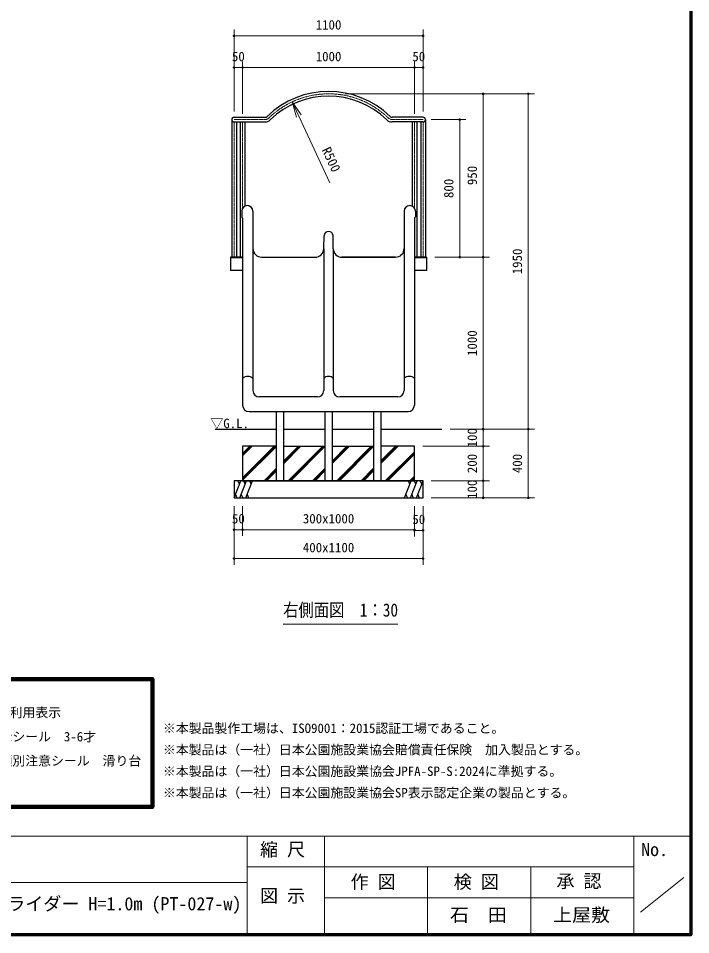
# Model space of a CAD drawing. Units: millimetres at full size, sheet at 1:30, with parts at other scales. Extents: x 450 to 12150, y 450 to 8460.
# Drawn here: x 8237 to 12150, y 450 to 5779 of the extents above; entities that cross this region are included whole.
import ezdxf
from ezdxf.enums import TextEntityAlignment as Align

# ---------------------------------------------------------------- set-up
doc = ezdxf.new("R2010")
doc.units = ezdxf.units.MM
doc.header["$LTSCALE"] = 30
doc.linetypes.add('USER1', pattern=[0.3, 0.2, -0.025, 0.05, -0.025])
for name, color, linetype in [('D-BGD-TXT', 7, 'Continuous'), ('D-DOC\u3000文章(説明、指示、参照事項等)', 7, 'Continuous'), ('D-TTL-TXT\u3000文字列', 7, 'Continuous')]:
    doc.layers.add(name, color=color, linetype=linetype)
for name, color, linetype, lineweight in [('D-BMK\u3000構造物基準線(中心線等)', 2, 'USER1', 13), ('D-STR-DIM\u3000寸法線、寸法値', 7, 'Continuous', 13), ('D-STR-TXT\u3000文字列', 7, 'Continuous', 13), ('D-STR\u3000構造物外形線', 1, 'Continuous', 25), ('D-TTL', 7, 'Continuous', 70), ('D-TTL-FRAM', 7, 'Continuous', 13), ('D-TTL-TXT', 7, 'Continuous', 13), ('D-TTL\u3000外枠', 2, 'Continuous', 140)]:
    doc.layers.add(name, color=color, linetype=linetype, lineweight=lineweight)
doc.styles.add('ＭＳ ゴシック', font='')
doc.styles.get('ＭＳ ゴシック').set_extended_font_data('MS Gothic')

# ---------------------------------------------------------------- blocks, each defined once
blk = doc.blocks.new('filled_dot')
at = {"color": 0, "linetype": 'Continuous', "lineweight": -2, "const_width": 1.25}
blk.add_lwpolyline([(-0.625, 0, 1), (0.625, 0, 1)], format="xyb", close=True, dxfattribs=at)
blk = doc.blocks.new('open_arrow')
at = {"color": 0, "linetype": 'Continuous', "lineweight": -2}
blk.add_lwpolyline([(7.5, 1.25), (0, 0), (7.5, -1.25)], dxfattribs=at)

msp = doc.modelspace()

# ---------------------------------------------------------------- linework, layer by layer
at = {"layer": 'D-BMK\u3000構造物基準線(中心線等)'}
for p, q in [((9492.63, 5190.17), (9673.17, 5190.17)), ((9492.63, 5176.57), (9492.63, 4390.17)), ((9542.63, 5176.57), (9542.63, 4674.99)), ((10592.63, 5190.17), (10412.09, 5190.17)), ((10542.63, 5176.57), (10542.63, 4674.99)), ((10592.63, 5176.57), (10592.63, 4390.17))]:
    msp.add_line(p, q, dxfattribs=at)
for centre, radius, start, end in [((10042.63, 4840.17), 500, 45.8058, 134.1942), ((9673.17, 5220.17), 30, 270, 314.1942), ((10412.09, 5220.17), 30, 225.8058, 270)]:
    msp.add_arc(centre, radius, start, end, dxfattribs=at)
at = {"layer": 'D-STR-DIM\u3000寸法線、寸法値'}
for p, q in [((9492.63, 5238.17), (9492.63, 5713.38)), ((10592.63, 5238.17), (10592.63, 5713.38)), ((9492.63, 5677.38), (10592.63, 5677.38)), ((9492.63, 5238.17), (9492.63, 5528.99)), ((9492.63, 5492.99), (9542.63, 5492.99)), ((9542.63, 5224.57), (9542.63, 5528.99)), ((9542.63, 5224.57), (9542.63, 5528.99)), ((9542.63, 5492.99), (10542.63, 5492.99)), ((10542.63, 5224.57), (10542.63, 5528.99)), ((10542.63, 5224.57), (10542.63, 5528.99)), ((10542.63, 5492.99), (10592.63, 5492.99)), ((10592.63, 5238.17), (10592.63, 5528.99)), ((10141.76, 5340.17), (11241.04, 5340.17)), ((10141.76, 5340.17), (10978.55, 5340.17)), ((10942.55, 5340.17), (10942.55, 4390.17)), ((11205.04, 5340.17), (11205.04, 3390.17)), ((10051.01, 4822.25), (9830.91, 5293.13)), ((10640.63, 5190.17), (10841.84, 5190.17)), ((10805.84, 5190.17), (10805.84, 4390.17)), ((10660.63, 4390.17), (10978.55, 4390.17)), ((10660.63, 4390.17), (10978.55, 4390.17)), ((10660.63, 4390.17), (10841.84, 4390.17)), ((10942.55, 4390.17), (10942.55, 3390.17)), ((10749.79, 3390.17), (10978.55, 3390.17)), ((10749.79, 3390.17), (11241.04, 3390.17)), ((10800.91, 3390.17), (11241.04, 3390.17)), ((10800.91, 3390.17), (10978.55, 3390.17)), ((10942.55, 3390.17), (10942.55, 3290.17)), ((11205.04, 3390.17), (11205.04, 2990.17)), ((10590.63, 3290.17), (10978.55, 3290.17)), ((10590.63, 3290.17), (10978.4, 3290.17)), ((10942.4, 3290.17), (10942.4, 3090.17)), ((10640.63, 3090.17), (10978.4, 3090.17)), ((10640.63, 3090.17), (10978.4, 3090.17)), ((10942.4, 2990.17), (10942.4, 3090.17)), ((10640.63, 2990.17), (11241.04, 2990.17)), ((10640.63, 2990.17), (10978.4, 2990.17)), ((9492.63, 2942.17), (9492.63, 2769.24)), ((9492.63, 2942.17), (9492.63, 2601.35)), ((9542.63, 2942.17), (9542.63, 2769.24)), ((9542.63, 2942.17), (9542.63, 2769.24)), ((10542.63, 2942.17), (10542.63, 2769.24)), ((10542.63, 2942.17), (10542.63, 2765.49)), ((10592.63, 2942.17), (10592.63, 2765.49)), ((10592.63, 2942.17), (10592.63, 2601.35)), ((9492.63, 2805.24), (9542.63, 2805.24)), ((9542.63, 2805.24), (10542.63, 2805.24)), ((10542.63, 2801.49), (10592.63, 2801.49)), ((9492.63, 2637.35), (10592.63, 2637.35))]:
    msp.add_line(p, q, dxfattribs=at)
at = {"layer": 'D-STR-TXT\u3000文字列'}
msp.add_line((9778.1, 2255.53), (10446.63, 2255.53), dxfattribs=at)
at = {"layer": 'D-STR\u3000構造物外形線'}
for p, q in [((9479.03, 5190.17), (9479.03, 4390.17)), ((9492.63, 5203.77), (9673.17, 5203.77)), ((9492.63, 5176.57), (9673.17, 5176.57)), ((9506.23, 5176.57), (9506.23, 4390.17)), ((9529.03, 5176.57), (9529.03, 4390.17)), ((9556.23, 5176.57), (9556.23, 4687.05)), ((10592.63, 5203.77), (10412.09, 5203.77)), ((10592.63, 5176.57), (10412.09, 5176.57)), ((10529.03, 5176.57), (10529.03, 4687.05)), ((10556.23, 5176.57), (10556.23, 4390.17)), ((10579.03, 5176.57), (10579.03, 4390.17)), ((10606.23, 5190.17), (10606.23, 4390.17)), ((9537.63, 4657.67), (9537.63, 4625.17)), ((9602.63, 4657.67), (9602.63, 3614.59)), ((10482.63, 4657.67), (10482.63, 3614.59)), ((10547.63, 4657.67), (10547.63, 4625.17)), ((9542.63, 4616.51), (9542.63, 3529.6)), ((10542.63, 4616.51), (10542.63, 3529.6)), ((10542.63, 4616.51), (10542.63, 3780.36)), ((10015.01, 4437.67), (10016.38, 4515.2)), ((10070.26, 4437.67), (10068.88, 4515.2)), ((10015.01, 4437.67), (10015.01, 3614.59)), ((10070.26, 4437.67), (10070.26, 3614.59)), ((9542.63, 4390.17), (9472.63, 4390.17)), ((9472.63, 4390.17), (9472.63, 4311.97)), ((9542.63, 4386.97), (9472.63, 4386.97)), ((9652.63, 4390.17), (9965.07, 4390.17)), ((9652.63, 4390.17), (9965.07, 4390.17)), ((10432.63, 4390.17), (10120.19, 4390.17)), ((10120.19, 4390.17), (10432.63, 4390.17)), ((10432.63, 4390.17), (10371.28, 4390.17)), ((10432.63, 4390.17), (10390.83, 4390.17)), ((10612.63, 4390.17), (10542.63, 4390.17)), ((10612.63, 4386.97), (10542.63, 4386.97)), ((10612.63, 4390.17), (10612.63, 4311.97)), ((9542.63, 4311.97), (9472.63, 4311.97)), ((10612.63, 4311.97), (10542.63, 4311.97)), ((9977.51, 3577.09), (9640.13, 3577.09)), ((10445.13, 3577.09), (10107.76, 3577.09)), ((9580.13, 3492.1), (10505.13, 3492.1)), ((9737.47, 3492.1), (9737.47, 3090.17)), ((9780.17, 3492.1), (9780.17, 3090.17)), ((10021.28, 3492.1), (10021.28, 3090.17)), ((10063.98, 3492.1), (10063.98, 3090.17)), ((10305.09, 3492.1), (10305.09, 3090.17)), ((10347.79, 3492.1), (10347.79, 3090.17)), ((9383.48, 3390.17), (9737.47, 3390.17)), ((9780.17, 3390.17), (10017.63, 3390.17)), ((10067.63, 3390.17), (10305.09, 3390.17)), ((10347.79, 3390.17), (10701.79, 3390.17)), ((9542.63, 3248.71), (9584.09, 3290.17)), ((9542.63, 3107.29), (9725.51, 3290.17)), ((9542.63, 3241.46), (9591.34, 3290.17)), ((9542.63, 3100.04), (9732.76, 3290.17)), ((9542.63, 3234.21), (9598.59, 3290.17)), ((9542.63, 3092.79), (9737.47, 3287.63)), ((9780.17, 3203.4), (9866.94, 3290.17)), ((9780.17, 3196.15), (9874.19, 3290.17)), ((9780.17, 3188.9), (9881.44, 3290.17)), ((9780.17, 3290.17), (10021.28, 3290.17)), ((9808.36, 3090.17), (10008.36, 3290.17)), ((9815.61, 3090.17), (10015.61, 3290.17)), ((9822.86, 3090.17), (10021.28, 3288.6)), ((10063.98, 3204.37), (10149.78, 3290.17)), ((10063.98, 3197.12), (10157.03, 3290.17)), ((10063.98, 3189.87), (10164.28, 3290.17)), ((10063.98, 3290.17), (10305.09, 3290.17)), ((10091.2, 3090.17), (10291.2, 3290.17)), ((10098.45, 3090.17), (10298.45, 3290.17)), ((10105.7, 3090.17), (10305.09, 3289.57)), ((10347.79, 3205.34), (10432.62, 3290.17)), ((10347.79, 3198.09), (10439.87, 3290.17)), ((10347.79, 3190.84), (10447.12, 3290.17)), ((10376.44, 3092.57), (10542.63, 3258.76)), ((10381.29, 3090.17), (10542.63, 3251.51)), ((10388.54, 3090.17), (10542.63, 3244.26)), ((9666.94, 3090.17), (9737.47, 3160.7)), ((9674.19, 3090.17), (9737.47, 3153.45)), ((9681.44, 3090.17), (9737.47, 3146.2)), ((9949.78, 3090.17), (10021.28, 3161.67)), ((9957.03, 3090.17), (10021.28, 3154.42)), ((9964.28, 3090.17), (10021.28, 3147.17)), ((10232.62, 3090.17), (10305.09, 3162.64)), ((10239.87, 3090.17), (10305.09, 3155.39)), ((10247.12, 3090.17), (10305.09, 3148.14)), ((10515.46, 3090.17), (10542.63, 3117.34)), ((10522.71, 3090.17), (10542.63, 3110.09)), ((10529.96, 3090.17), (10542.63, 3102.84)), ((9492.63, 2990.17), (9531.53, 3090.17)), ((9523.52, 3069.57), (9515.5, 3090.17)), ((9526.94, 2990.17), (9565.84, 3090.17)), ((9557.82, 3069.57), (9549.81, 3090.17)), ((9561.25, 2990.17), (9600.15, 3090.17)), ((9592.13, 3069.57), (9584.12, 3090.17)), ((10485.12, 2990.17), (10524.02, 3090.17)), ((10516, 3069.57), (10507.99, 3090.17)), ((10519.43, 2990.17), (10558.33, 3090.17)), ((10550.31, 3069.57), (10542.3, 3090.17)), ((10553.73, 2990.17), (10592.63, 3090.17)), ((10584.62, 3069.57), (10576.6, 3090.17)), ((9500.65, 3010.77), (9508.66, 2990.17)), ((9534.95, 3010.77), (9542.97, 2990.17)), ((9569.26, 3010.77), (9577.27, 2990.17)), ((10493.13, 3010.77), (10501.15, 2990.17)), ((10527.44, 3010.77), (10535.45, 2990.17)), ((10561.75, 3010.77), (10569.76, 2990.17))]:
    msp.add_line(p, q, dxfattribs=at)
msp.add_lwpolyline([(9737.47, 3290.17), (9542.63, 3290.17), (9542.63, 3090.17), (10542.63, 3090.17), (10542.63, 3290.17), (10347.79, 3290.17)], dxfattribs=at)
msp.add_lwpolyline([(9492.63, 2990.17), (10592.63, 2990.17), (10592.63, 3090.17), (9492.63, 3090.17)], close=True, dxfattribs=at)
for centre, radius, start, end in [((10042.63, 4840.17), 513.6, 45.8058, 134.1942), ((10042.63, 4840.17), 486.4, 45.8058, 134.1942), ((9492.63, 5190.17), 13.6, 90, 270), ((9673.17, 5220.17), 16.4, 270, 314.1942), ((9673.17, 5220.17), 43.6, 270, 314.1942), ((10412.09, 5220.17), 43.6, 225.8058, 270), ((10412.09, 5220.17), 16.4, 225.8058, 270), ((10592.63, 5190.17), 13.6, 270, 90), ((9570.13, 4657.67), 32.5, 0, 180), ((10515.13, 4657.67), 32.5, 0, 180), ((9542.63, 4625.17), 5, 180, 240), ((9537.63, 4616.51), 5, 0, 60), ((10547.63, 4616.51), 5, 120, 180), ((10542.63, 4625.17), 5, 300, 0), ((10042.63, 4513.89), 26.28, 2.86241, 177.13759), ((9652.63, 4440.17), 50, 180, 270), ((9965.07, 4440.17), 50, 270, 357.13759), ((10120.19, 4440.17), 50, 182.86241, 270), ((10432.63, 4440.17), 50, 270, 0), ((9572.06, 3653.8), 43.12, 44.84658, 133.04943), ((10042.13, 3659.53), 37.42, 41.26947, 136.44569), ((10512.06, 3653.8), 43.12, 44.84658, 133.04943), ((9640.13, 3614.59), 37.5, 180, 270), ((9977.51, 3614.59), 37.5, 270, 0), ((10107.76, 3614.59), 37.5, 180, 270), ((10445.13, 3614.59), 37.5, 270, 0), ((9580.13, 3529.6), 37.5, 180, 270), ((10505.13, 3529.6), 37.5, 270, 0)]:
    msp.add_arc(centre, radius, start, end, dxfattribs=at)
at = {"layer": 'D-TTL'}
msp.add_lwpolyline([(450, 450), (450, 8460), (12150, 8460), (12150, 450)], close=True, dxfattribs=at)
at = {"layer": 'D-TTL-FRAM'}
for p, q in [((450, 1023.66), (12150, 1023.66)), ((9568.84, 1023.66), (9568.84, 450)), ((10018.84, 1023.66), (10018.84, 450)), ((11818.84, 1023.66), (11818.84, 450)), ((10018.84, 843.66), (9568.84, 843.66)), ((10018.84, 843.66), (11818.84, 843.66)), ((10618.84, 450), (10618.84, 843.66)), ((11218.84, 843.66), (11218.84, 450)), ((9568.84, 753.66), (7018.84, 753.66)), ((11857.99, 580.41), (12109.99, 782.01)), ((11818.84, 663.66), (10018.84, 663.66))]:
    msp.add_line(p, q, dxfattribs=at)
at = {"layer": 'D-TTL\u3000外枠'}
msp.add_lwpolyline([(6083.69, 1936.35), (9017.36, 1936.35), (9017.36, 1193.39), (6083.69, 1193.39)], close=True, dxfattribs=at)

# ---------------------------------------------------------------- block references
at = {"layer": 'D-STR-DIM\u3000寸法線、寸法値', "xscale": 6, "yscale": 6}
for p in [(9492.63, 5677.38), (9492.63, 5492.99), (9542.63, 5492.99), (10542.63, 5492.99), (9492.63, 2805.24), (9542.63, 2805.24), (10542.63, 2801.49), (9492.63, 2637.35)]:
    msp.add_blockref('filled_dot', p, dxfattribs=at)
at = {"layer": 'D-STR-DIM\u3000寸法線、寸法値'}
for name, p, xscale, yscale, rotation in [('filled_dot', (10592.63, 5677.38), 6, 6, 180), ('filled_dot', (9542.63, 5492.99), 6, 6, 180), ('filled_dot', (10542.63, 5492.99), 6, 6, 180), ('filled_dot', (10592.63, 5492.99), 6, 6, 180), ('filled_dot', (10942.55, 5340.17), 6, 6, 270), ('filled_dot', (11205.04, 5340.17), 6, 6, 270), ('open_arrow', (9830.91, 5293.13), 12, 12, 295.1), ('filled_dot', (10805.84, 5190.17), 6, 6, 270), ('filled_dot', (10805.84, 4390.17), 6, 6, 90), ('filled_dot', (10942.55, 4390.17), 6, 6, 90), ('filled_dot', (10942.55, 4390.17), 6, 6, 270), ('filled_dot', (10942.55, 3390.17), 6, 6, 90), ('filled_dot', (10942.55, 3390.17), 6, 6, 270), ('filled_dot', (11205.04, 3390.17), 6, 6, 90), ('filled_dot', (11205.04, 3390.17), 6, 6, 270), ('filled_dot', (10942.4, 3290.17), 6, 6, 270), ('filled_dot', (10942.55, 3290.17), 6, 6, 90), ('filled_dot', (10942.4, 3090.17), 6, 6, 90), ('filled_dot', (10942.4, 3090.17), 6, 6, 270), ('filled_dot', (10942.4, 2990.17), 6, 6, 90), ('filled_dot', (11205.04, 2990.17), 6, 6, 90), ('filled_dot', (9542.63, 2805.24), 6, 6, 180), ('filled_dot', (10542.63, 2805.24), 6, 6, 180), ('filled_dot', (10592.63, 2801.49), 6, 6, 180), ('filled_dot', (10592.63, 2637.35), 6, 6, 180)]:
    msp.add_blockref(name, p, dxfattribs=dict(at, xscale=xscale, yscale=yscale, rotation=rotation))

# ---------------------------------------------------------------- texts
at = {"layer": 'D-BGD-TXT', "style": 'ＭＳ ゴシック', "width": 1.05}
for s, p in [('石\u3000田', (10749.44, 503.18)), ('上屋敷', (11349.44, 503.18))]:
    msp.add_text(s, height=76.98, dxfattribs=at).set_placement(p, align=Align.BOTTOM_LEFT)
at = {"layer": 'D-DOC\u3000文章(説明、指示、参照事項等)', "style": 'ＭＳ ゴシック'}
for s, p in [('遊具安全利用表示', (7886.15, 1769.65)), ('  年齢表示シール  3-6才', (7827.73, 1629.25)), ('  遊具種類別注意シール  滑り台', (7827.73, 1488.85))]:
    msp.add_text(s, height=54.99, dxfattribs=at).set_placement(p, align=Align.TOP_LEFT)
for s, p in [('※本製品製作工場は、ISO9001：2015認証工場であること。', (9078.54, 1606.53)), ('※本製品は（一社）日本公園施設業協会賠償責任保険\u3000加入製品とする。\u3000', (9078.54, 1481.53)), ('※本製品は（一社）日本公園施設業協会JPFA-SP-S:2024に準拠する。', (9078.54, 1356.53)), ('※本製品は（一社）日本公園施設業協会SP表示認定企業の製品とする。', (9078.54, 1231.53))]:
    msp.add_text(s, height=54.99, dxfattribs=at).set_placement(p, align=Align.BOTTOM_LEFT)
at = {"layer": 'D-STR-DIM\u3000寸法線、寸法値', "style": 'ＭＳ ゴシック'}
for s, p in [('1100', (10042.63, 5741.51)), ('50', (9517.63, 5557.13)), ('1000', (10042.63, 5557.13)), ('50', (10567.63, 5557.13)), ('50', (9517.63, 2869.38)), ('300x1000', (10042.63, 2869.38)), ('50', (10567.63, 2865.63)), ('400x1100', (10042.63, 2701.49))]:
    msp.add_text(s, height=54.99, dxfattribs=at).set_placement(p, align=Align.MIDDLE_CENTER)
for s, rotation, p in [('R500', 295.052, (10058.34, 4958.03)), ('950', 90, (10878.42, 4865.17)), ('800', 90, (10741.71, 4790.17)), ('1950', 90, (11140.91, 4365.17)), ('1000', 90, (10878.42, 3890.17)), ('100', 90, (10878.42, 3340.17)), ('200', 90, (10878.27, 3190.17)), ('400', 90, (11140.91, 3190.17)), ('100', 90, (10878.27, 3040.17))]:
    msp.add_text(s, height=54.99, rotation=rotation, dxfattribs=at).set_placement(p, align=Align.MIDDLE_CENTER)
at = {"layer": 'D-STR-TXT\u3000文字列', "style": 'ＭＳ ゴシック'}
msp.add_text('▽G.L.', height=54.99, dxfattribs=at).set_placement((9579.64, 3379.35), align=Align.BOTTOM_RIGHT)
at = {"layer": 'D-STR-TXT\u3000文字列', "style": 'ＭＳ ゴシック', "width": 0.85}
msp.add_text('右側面図\u30001：30', height=76.98, dxfattribs=at).set_placement((9778.1, 2276.53), align=Align.BOTTOM_LEFT)
at = {"layer": 'D-TTL-TXT', "style": 'ＭＳ ゴシック'}
for s, p in [('縮 尺', (9643.7, 883.97)), ('No.', (11861.45, 883.97)), ('作 図', (10170.93, 695.67)), ('検 図', (10771.35, 695.67)), ('承 認', (11368.7, 700.17)), ('図 示', (9643.7, 614.62))]:
    msp.add_text(s, height=76.98, dxfattribs=at).set_placement(p, align=Align.BOTTOM_LEFT)
at = {"layer": 'D-TTL-TXT\u3000文字列', "style": 'ＭＳ ゴシック'}
msp.add_text('ダブルスライダー H=1.0m (PT-027-w)', height=76.98, dxfattribs=at).set_placement((7752.74, 568.52), align=Align.BOTTOM_LEFT)

doc.saveas('drawing.dxf')
